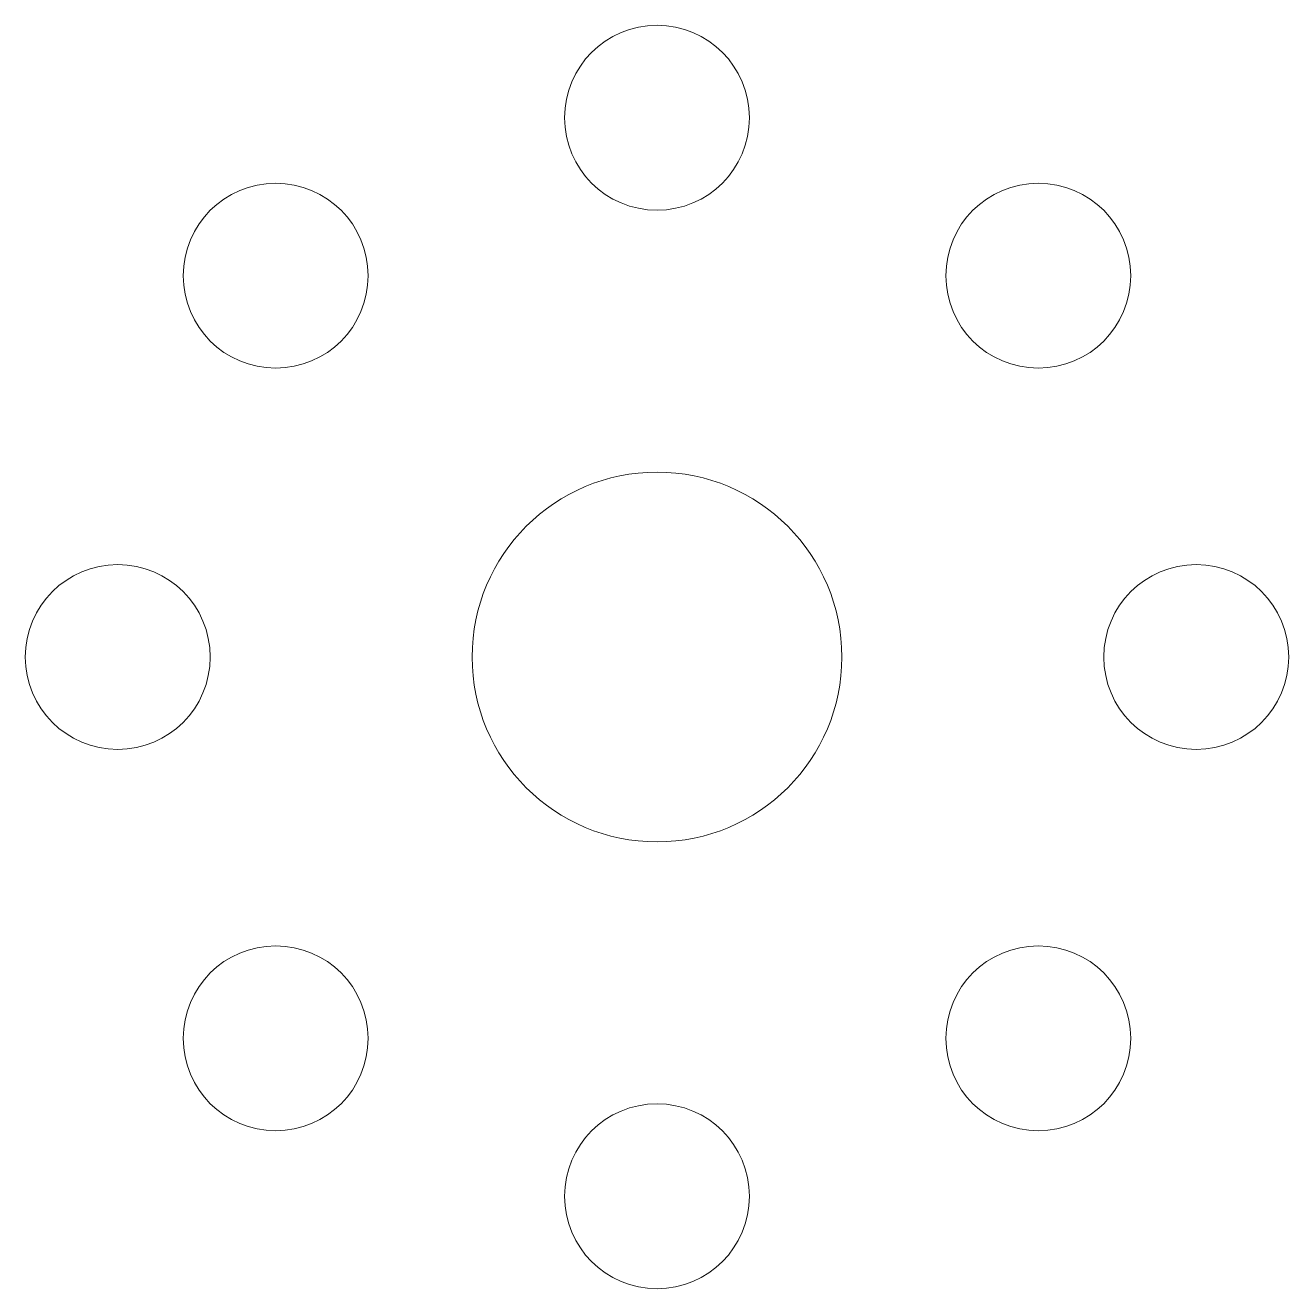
# Model space of a CAD drawing. Extents: x -26.5 to 26, y -26.4 to 26.4.
# Drawn here: x -20.5 to 20.5, y -20.5 to 20.5 of the extents above; entities that cross this region are included whole.
import ezdxf

# ---------------------------------------------------------------- set-up
doc = ezdxf.new("R2010")
doc.units = 0
doc.layers.get('0').update_dxf_attribs({"lineweight": 0})

msp = doc.modelspace()

# ---------------------------------------------------------------- linework, layer by layer
for centre, radius in [((0, 17.5), 3), ((-12.374, 12.374), 3), ((12.374, 12.374), 3), ((0, 0), 6), ((-17.5, 0), 3), ((17.5, 0), 3), ((-12.374, -12.374), 3), ((12.374, -12.374), 3), ((0, -17.5), 3)]:
    msp.add_circle(centre, radius)

doc.saveas('drawing.dxf')
